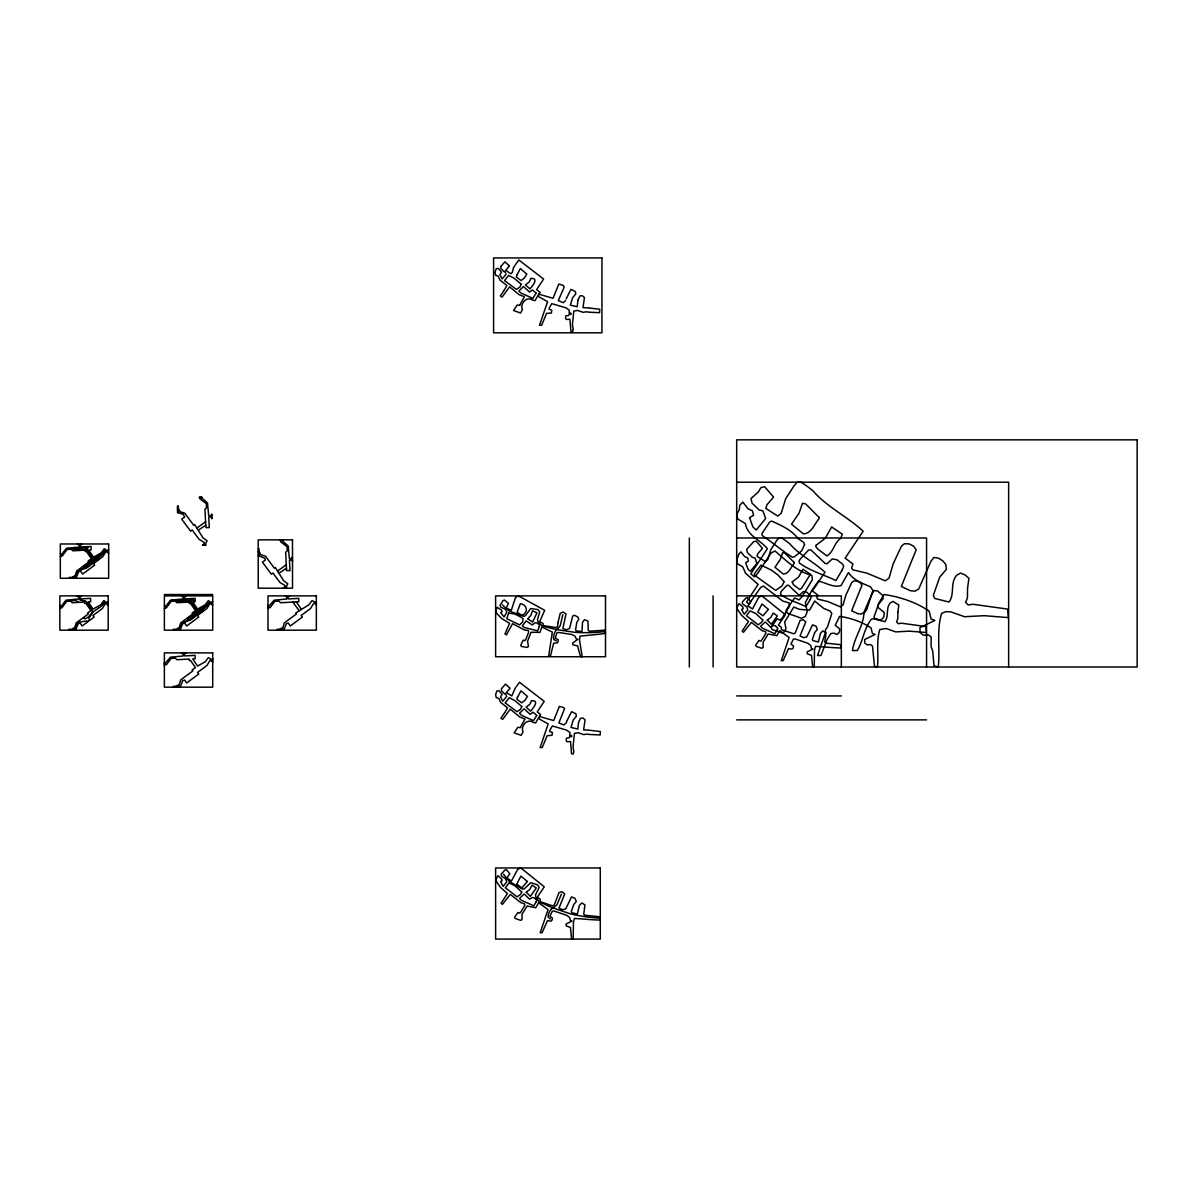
<?xml version="1.0" encoding="UTF-8"?>
<svg xmlns="http://www.w3.org/2000/svg" width="1197" height="1197" viewBox="0 0 1197 1197"><rect width="100%" height="100%" fill="white"/><g stroke="black" fill="none" stroke-linecap="round" stroke-linejoin="round"><path stroke-width="1.5" d="M563.188 285.35L558.804 284.063L553.044 298.292L538.74 294.148M563.802 707.636L559.418 706.35L553.657 720.579L539.353 716.434M79.226 596.42L79.69 599.652A1.855 1.855 0 0 0 80.229 600.176L85.092 600.849A2.529 2.529 0 0 1 85.84 601.223L87.561 603.363A32.11 32.11 0 0 0 88.309 604.47L90.583 607.552A25.601 25.601 0 0 1 91.286 608.555L92.349 611.083A2.753 2.753 0 0 1 92.304 611.832L90.269 615.034M553.493 636.849L553.777 639.527L556.381 640.934M201.171 497.458L207.515 502.994L208.652 515.548L211.794 515.548M281.894 540.46L288.223 545.997L289.36 558.55L292.502 558.55M562.814 614.615L560.301 625.507A9.202 9.202 0 0 1 559.373 626.974L555.932 630.55A8.005 8.005 0 0 0 555.288 631.447A15.352 15.352 0 0 0 553.568 636.849M513.498 267.754L512.361 272.153L511.149 273.664L510.102 273.335L505.777 270.253L509.383 265.988M204.911 545.189L207.081 540.805L202.951 537.797L194.662 524.57L193.705 525.259L184.772 513.184L180.193 511.732L178.368 508.53L178.368 505.897L177.5 505.897L177.5 512.57L183.246 514.276L184.652 517.089L181.69 519.154L190.637 531.199L192.193 530.002L199.166 539.398L204.373 542.585L203.655 545.189M285.619 588.191L287.804 583.807L283.674 580.799L275.385 567.573L274.412 568.261L265.48 556.186L260.901 554.735L259.091 551.533L259.091 548.899L258.223 548.899M200.153 497.458L199.899 498.82L206.348 503.683L206.483 507.977L204.941 509.279L205.884 527.608L209.28 527.608L208.742 517.104L211.794 517.044L211.794 518.63L211.794 513.962L211.121 515.548M280.876 540.46L280.607 541.822L287.071 546.685L287.19 550.979L285.664 552.281L286.592 570.61L290.003 570.61L289.45 560.106L292.502 560.046L292.502 561.632M99.411 558.445L98.184 559.493M566.645 721.522L566.39 722.315M566.121 723.003L563.877 724.978L558.894 722.898L564.61 708.4M565.508 300.716L563.263 302.691L558.281 300.612L564.191 287.13L563.218 285.649M561.393 894.219L557.039 904.513A9.202 9.202 0 0 1 555.857 905.785L551.847 908.703A8.005 8.005 0 0 0 551.054 909.481M178.757 628.964C176.154 630.61 181.779 626.869 180.956 624.625M180.089 687.168L182.692 680.674L184.607 680.016L186.672 682.978L198.717 674.031L197.52 672.475L206.916 665.502L210.103 660.295L212.707 661.013M283.734 630.176L286.322 623.682L288.238 623.024L290.302 625.986L302.347 617.039L301.165 615.482L310.562 608.51L313.749 603.303L316.352 604.021M566.091 299.026L570.954 289.39L575.368 291.529L575.802 293.864L572.57 297.769L570.385 305.145L577.238 306.746L577.852 300.462M566.794 721.073L571.567 711.676L575.981 713.816L576.415 716.15L573.183 720.055L570.999 727.447L577.852 729.033L578.465 722.749M578.435 298.936L577.986 300.133M180.897 624.789L181.301 623.832A1.9 1.9 0 0 1 181.869 623.233L182.124 623.083A9.89 9.89 0 0 1 182.902 622.724L185.67 621.587A15.86 15.86 0 0 0 187.45 620.674L187.944 620.36A18.509 18.509 0 0 0 188.887 619.732L189.695 619.118A15.591 15.591 0 0 0 190.458 618.49L190.787 618.206A13.975 13.975 0 0 1 191.55 617.562L192.343 616.949A10.324 10.324 0 0 1 193.166 616.38L193.63 614.944M284.362 588.191L285.081 585.587L279.874 582.4L272.916 573.004L271.345 574.186L262.412 562.156L265.375 560.091L264.702 558.161L258.223 555.573M578.6 722.419L580.336 718.409L582.969 718.005L585.094 719.876L583.597 729.886L589.792 730.23M75.86 575.682L75.995 575.338A9.965 9.965 0 0 0 76.159 574.859L76.578 573.632A19.661 19.661 0 0 1 76.847 572.899A4.893 4.893 0 0 1 77.431 571.702M536.451 715.896L533.488 720.669L521.727 715.402L519.468 713.277L524.121 708.833L530.136 714.34L533.054 712.23L536.899 715.462M513.498 267.739L514.8 265.525M535.942 293.34L532.874 298.382L521.099 293.115L518.855 290.991L523.508 286.547L529.523 292.053L532.426 289.943L536.286 293.175M521.293 302.257L524.406 296.796L519.124 294.686L509.593 286.876L502.052 297.125L500.346 295.958L503.922 290.542M521.907 724.544L525.034 719.083L519.737 716.973L510.206 709.163L502.665 719.412L500.959 718.245L504.536 712.828M520.89 303.065L519.827 305.16M521.518 725.352L520.53 727.342M75.112 547.523L74.977 547.747A2.035 2.035 0 0 0 74.603 548.376L75.456 548.765A10.758 10.758 0 0 1 77.775 548.6L79.137 548.54M515.488 264.627L518.855 259.973L543.618 279.081L536.6 289.614L540.027 292.412M516.131 686.898L519.468 682.26L544.231 701.367L537.214 711.901L540.685 714.639M164.827 606.879L167.026 605.877A10.564 10.564 0 0 1 167.49 605.143L168.283 603.991A18.554 18.554 0 0 1 168.807 603.288L169.016 603.004A17.671 17.671 0 0 0 169.525 602.315L169.63 602.166A16.07 16.07 0 0 1 169.929 601.732L170.258 601.328A2.469 2.469 0 0 1 171.784 600.55L173.879 600.685M520.321 727.656L517.777 727.342L514.156 732.803L521.174 735.332L523.029 731.876C520.306 725.995 527.443 717.871 533.398 722.494L535.643 722.928L538.83 717.287L539.563 719.173L548.181 723.931L540.116 747.601L542.241 747.541L547.179 735.661L552.012 735.332L552.401 732.534L549.752 731.457L549.737 730.424L552.401 725.951L566.705 730.14L569.981 732.579L569.787 735.407C572.106 734.315 572.854 737.846 569.937 736.424L568.964 737.861L566.465 738.115L566.166 740.554L566.959 741.721L570.52 741.527L571.553 753.736L573.168 753.96L573.662 752.285M519.707 305.355L517.164 305.055L513.543 310.517L520.56 313.03L522.416 309.589C519.693 303.709 526.83 295.584 532.785 300.208L535.014 300.642L538.201 295.001L538.949 296.886L547.568 301.644L539.503 325.315L541.628 325.255L546.565 313.375L551.398 313.045L551.787 310.247L549.139 309.17L549.124 308.138L551.787 303.664L566.091 307.853L569.368 310.292L569.173 313.12C571.493 312.028 572.241 315.559 569.323 314.138L568.351 315.574L565.852 315.828L565.538 318.267L566.331 319.434L569.907 319.24L570.939 331.449L572.555 331.674L573.049 329.998M102.942 604.246L103.062 604.066A5.686 5.686 0 0 1 104.169 602.719M509.997 688.275L506.391 692.539L511.762 695.951L515.413 687.811M62.962 554.031L66.074 549.752A3.052 3.052 0 0 1 68.558 548.66L70.847 549.004A36.359 36.359 0 0 0 73.137 549.124L76.773 548.944A13.736 13.736 0 0 1 77.446 548.899L78.254 548.989M167.011 605.936L170.139 601.657M500.72 266.527L500.959 268.652L504.087 271.704L504.79 271.18L505.658 273.066M501.348 688.829L501.573 690.938L504.715 693.991L505.403 693.467L506.271 695.352M187.69 599.009L186.223 599.188M539.787 292.756L538.755 294.118M540.401 715.043L539.473 716.27M506.122 274.293L502.112 278.946L499.957 274.607L501.453 272.153L498.296 268.352L496.231 268.712L495.004 272.332L495.663 275.295L498.236 276.103L500.002 280.128L506.93 285.544L504.206 290.228M504.82 712.529L507.543 707.831L500.615 702.415L498.865 698.39L496.276 697.582L495.618 694.619L496.86 690.998L498.91 690.639L502.082 694.44L500.57 696.893L502.725 701.233L506.72 696.415M208.443 603.453L206.842 605.263M77.521 571.149L75.591 575.413A11.147 11.147 0 0 1 75.426 575.877L75.366 575.996A1.751 1.751 0 0 1 74.992 576.565A3.352 3.352 0 0 1 72.882 577.343A4.489 4.489 0 0 0 74.513 577.163L74.842 576.984A2.17 2.17 0 0 0 75.441 576.505A4.653 4.653 0 0 0 75.83 575.682M202.936 609.303L204.777 607.881A10.788 10.788 0 0 0 206.153 606.49L207.919 604.32A7.99 7.99 0 0 0 208.443 603.647M206.782 605.338L205.824 606.385A11.94 11.94 0 0 1 205.166 607.014L204.478 607.597A9.546 9.546 0 0 1 203.834 608.076L203.505 608.3M501.049 266.153L504.925 261.859L508.979 265.51M501.663 688.44L505.538 684.145L509.593 687.796M101.251 554.974L101.64 554.63A13.317 13.317 0 0 0 103.421 552.685L103.541 552.475A6.299 6.299 0 0 1 104.558 551.308L104.633 551.263M196.966 613.552L196.787 614.48M88.024 565.298L87.77 565.523A20.843 20.843 0 0 1 87.306 565.897L87.112 566.061M100.922 555.273L100.264 555.812A8.918 8.918 0 0 1 99.725 556.216L99.546 556.336A9.636 9.636 0 0 0 99.052 556.695L97.615 557.742M197.071 613.477L200.752 610.859M203.191 608.54L201.56 609.722M89.326 566.001L87.007 567.677A4.893 4.893 0 0 1 85.137 568.59M86.887 566.241L84.613 567.977A8.633 8.633 0 0 1 81.591 569.099L81.411 569.129A4.219 4.219 0 0 0 79.855 569.727L79.496 569.996A9.187 9.187 0 0 1 78.284 570.715L78.194 570.745A3.037 3.037 0 0 0 77.521 571.134M96.418 560.795L98.124 559.538M89.775 565.657L96.359 560.839M95.102 560.196L99.321 557.114A17.656 17.656 0 0 0 101.925 554.884A29.865 29.865 0 0 1 104.468 552.086L104.767 551.847A4.698 4.698 0 0 1 105.785 551.069M96.014 559.238L92.244 560.869M95.042 560.226L94.997 560.271A4.653 4.653 0 0 0 92.812 562.59M96.089 559.194L97.63 558.086A3.097 3.097 0 0 1 98.767 557.458M200.857 610.784L202.742 609.438L202.936 610.709A3.082 3.082 0 0 1 202.233 611.517L200.976 612.31A8.035 8.035 0 0 0 200.348 612.729L199.54 613.373A18.823 18.823 0 0 1 198.493 614.151L197.655 614.719A31.302 31.302 0 0 0 196.622 615.467L192.313 618.699A11.895 11.895 0 0 1 189.246 620.54M201.47 609.782L200.722 610.29A8.469 8.469 0 0 0 200.064 610.754L198.882 610.889M97.496 557.817L96.089 558.775M198.582 530.032L205.779 525.169M279.29 573.034L286.502 568.171M197.071 527.922L205.645 521.668M277.779 570.924L286.352 564.67M98.363 608.33L96.673 609.378A38.723 38.723 0 0 0 95.61 610.066L93.65 611.592A9.292 9.292 0 0 0 92.857 612.43L88.907 618.221L89.311 620.315M95.685 559.029L94.533 558.924M173.415 687.168L173.415 686.3L176.049 686.3L179.266 684.475L180.702 679.896L192.792 670.963L192.089 670.006L195.455 667.597L190.473 660.415L189.201 660.43L189.201 659.023L176.812 659.727L175.495 658.185L171.216 658.32L166.338 664.769L164.977 664.515M277.061 630.176L277.061 629.308L279.694 629.308L282.896 627.482L284.347 622.904L296.422 613.971L295.734 613.014L308.961 604.724L311.968 600.595L316.352 602.764M72.882 629.652L74.528 628.59A4.264 4.264 0 0 0 75.261 627.677L78.478 622.29L86.618 620.899A2.259 2.259 0 0 1 87.516 621.632M79.361 570.7L79.256 570.73A6.808 6.808 0 0 0 77.416 571.582M79.601 570.61L80.244 570.385A18.045 18.045 0 0 0 81.516 569.862L83.745 568.77A3.277 3.277 0 0 1 84.942 568.485M189.186 620.405L187.705 620.749A7.795 7.795 0 0 0 186.253 621.273L184.892 621.976A9.546 9.546 0 0 1 183.725 622.5L181.48 623.652L180.388 626.27A19.825 19.825 0 0 0 180.253 626.659L180.119 627.063A3.92 3.92 0 0 1 178.922 629.143M202.727 609.587L201.276 610.275A20.738 20.738 0 0 0 200.408 610.889L200.034 611.173A27.86 27.86 0 0 1 199.016 611.876L196.218 612.804M210.852 603.153A3.591 3.591 0 0 0 211.345 603.243L212.273 603.393L211.151 603.228A3.905 3.905 0 0 1 210.507 603.093L208.697 602.914L206.737 605.113A2.514 2.514 0 0 1 206.064 605.502L205.181 605.757A4.219 4.219 0 0 0 204.283 606.131L203.939 606.355A16.578 16.578 0 0 0 203.056 606.999L200.976 608.585A26.139 26.139 0 0 1 200.453 608.959L198.074 609.916A2.244 2.244 0 0 1 196.862 609.557L194.498 606.595A17.177 17.177 0 0 1 193.705 605.458L193.585 605.263A16.474 16.474 0 0 1 192.852 604.126L191.789 602.555A3.127 3.127 0 0 0 190.951 601.956L190.443 601.747A4.728 4.728 0 0 0 188.797 601.552L183.41 601.118A2.723 2.723 0 0 0 182.049 601.522L180.523 602.271A3.516 3.516 0 0 1 179.61 602.3L176.677 600.909A23.072 23.072 0 0 0 176.004 600.864L172.682 600.699M105.83 551.144L106.578 551.248A2.574 2.574 0 0 0 108.358 551.129A2.813 2.813 0 0 1 107.191 551.039A2.229 2.229 0 0 1 106.742 550.844L103.78 551.578A9.007 9.007 0 0 1 103.391 552.116L102.209 553.388A2.514 2.514 0 0 1 101.73 553.642L97.541 556.096A6.509 6.509 0 0 0 96.553 556.59L93.231 557.847L89.236 552.296A2.499 2.499 0 0 0 88.458 551.667L86.797 549.917A6.194 6.194 0 0 0 85.286 549.647A6.464 6.464 0 0 0 83.655 549.797A8.199 8.199 0 0 1 81.486 550.022M289.794 595.882L288.193 595.882L288.268 598.934L298.771 598.395L298.756 601.792L280.442 602.734L279.125 601.193L274.846 601.328L269.983 607.777L268.622 607.522M187.121 599.637C177.934 602.45 194.916 601.522 184.787 599.383C185.4 600.161 188.887 600.58 186.882 601.882A7.586 7.586 0 0 1 185.849 601.926L184.323 601.298L183.979 598.276A1.87 1.87 0 0 1 183.814 597.378L183.964 596.36L183.485 599.353A3.067 3.067 0 0 1 183.216 599.996A10.115 10.115 0 0 1 182.378 601.268L181.794 601.852A1.885 1.885 0 0 1 181.196 602.151A2.559 2.559 0 0 1 180.732 602.211A9.636 9.636 0 0 1 179.759 602.3L178.533 601.268L180.822 600.849A13.736 13.736 0 0 1 181.495 600.804L182.303 600.894M736.679 482.211L1008.637 482.211L1008.637 666.998M177.5 508.53L178.368 508.53M177.5 509.937L178.368 509.937L178.368 512.57M736.679 537.977L926.568 537.977L926.568 666.998M203.655 544.455L202.413 545.189L206.153 545.189L204.911 544.455M108.658 549.618L107.341 550.755L104.289 548.675L101.266 552.805L93.501 557.189L88.638 549.977L91.077 549.887L91.077 546.49L80.573 547.029L80.528 544.65L82.099 543.977M258.223 551.533L259.091 551.533M258.223 552.939L259.091 552.939L259.091 555.573M108.658 553.358L106.054 551.398L102.867 556.605L93.471 563.578L94.668 565.134L82.623 574.066L80.558 571.119L78.643 571.777L76.039 578.271M60.329 553.523L61.631 554.69L66.463 548.256L79.017 547.119L79.017 544.65L77.431 543.977M60.329 556.65L62.289 555.872L67.152 549.423L71.446 549.288L72.748 550.815L85.137 550.126L85.137 551.533L86.408 551.518L91.391 558.7L88.039 561.109L88.728 562.066L76.653 570.999L75.202 575.577L72 577.388L69.366 577.388L69.366 578.271M292.502 556.964L291.829 558.55M284.362 587.458L283.12 588.191M285.619 587.458L286.861 588.191M164.378 594.535L212.707 594.535M736.679 595.882L841.341 595.882L841.341 666.998M286.711 596.555L285.125 595.882M108.179 601.522L106.862 602.66L103.81 600.595L100.787 604.724L93.037 609.093L88.159 601.896L90.598 601.792L90.598 598.395L80.094 598.934L80.049 596.555L81.635 595.882M212.707 601.522L211.39 602.66L208.338 600.595L205.315 604.724L197.55 609.093L192.687 601.896L195.126 601.792L195.126 598.395L184.622 598.934L184.577 596.555L186.163 595.882M316.352 601.522L315.619 602.764M108.179 605.263L105.575 603.303L102.388 608.51L93.007 615.482L94.189 617.039L82.144 625.986L80.079 623.024L78.164 623.682L75.561 630.176M212.707 605.263L210.103 603.303L206.916 608.51L197.52 615.482L198.717 617.039L186.672 625.986L184.607 623.024L182.692 623.682L180.089 630.176M316.352 605.263L315.619 604.021M59.85 605.443L61.152 606.595L66 600.161L78.553 599.024L78.553 596.555L76.952 595.882M164.378 605.443L165.68 606.595L170.513 600.161L183.081 599.024L183.081 596.555L181.48 595.882M268.008 605.443L268.008 606.67M268.008 607.328L268.008 608.555M59.85 608.555L61.825 607.777L66.688 601.328L70.967 601.193L72.284 602.734L84.673 602.031L84.673 603.438L85.945 603.423L90.927 610.605L87.561 613.014L88.264 613.971L76.174 622.904L74.738 627.482L71.521 629.308L68.902 629.308L68.902 630.176M164.378 608.555L166.338 607.777L171.216 601.328L175.495 601.193L176.812 602.734L189.201 602.031L189.201 603.438L190.473 603.423L195.455 610.605L192.089 613.014L192.792 613.971L180.702 622.904L179.266 627.482L176.049 629.308L173.415 629.308L173.415 630.176M283.734 629.308L281.1 629.308L281.1 630.176M183.081 653.547L181.48 652.874M212.707 658.515L212.707 659.756M164.378 662.435L164.378 663.662M212.707 662.255L211.974 661.013M164.378 664.32L164.378 665.547M180.089 686.3L177.47 686.3L177.47 687.168M736.679 695.936L841.341 695.936M736.679 719.876L926.568 719.876M589.971 308.108L599.727 309.245L599.562 312.671L588.879 312.193A9.531 9.531 0 0 0 583.298 312.387L577.538 310.442L573.797 311.085L572.42 324.791L573.198 329.31M590.585 730.394L600.355 731.532L600.176 734.958L589.493 734.479A9.531 9.531 0 0 0 583.912 734.674L578.151 732.729L574.41 733.372L573.034 747.093L573.812 751.596M173.834 600.819L174.897 600.909A36.344 36.344 0 0 0 177.201 601.029L181.914 600.266L178.847 599.517M60.194 607.029L62.199 606.266A22.309 22.309 0 0 0 62.857 605.428L65.132 602.226A12.165 12.165 0 0 1 65.985 601.133L75.74 600.46L78.314 602.046M589.178 307.943L582.984 307.599L584.465 297.589L582.341 295.719L580.096 295.794L578.495 298.771M268.622 606.505L274.158 600.161L286.711 599.024L286.711 595.882M164.977 663.497L170.513 657.153L183.081 656.016L183.081 652.874M107.655 603.468L107.446 603.423A9.052 9.052 0 0 1 106.503 603.093L106.024 602.884M211.974 659.756L208.338 657.587L205.315 661.717L197.55 666.086L192.687 658.889L195.126 658.784L195.126 655.387L184.622 655.926L184.562 652.874L186.163 652.874M84.074 546.864L86.304 547.164A5.162 5.162 0 0 0 86.992 547.089C91.211 547.942 82.009 547.433 85.526 550.111A5.985 5.985 0 0 0 86.603 550.949L87.77 551.398A2.813 2.813 0 0 1 88.458 551.667L89.88 553.867A24.135 24.135 0 0 1 90.553 554.959L91.196 556.066A20.05 20.05 0 0 0 92.019 557.368L92.289 559.553L87.815 563.413A28.444 28.444 0 0 0 86.379 564.445L84.957 565.523A29.327 29.327 0 0 1 84.014 566.211L83.491 567.872L85.122 567.318A26.858 26.858 0 0 0 87.097 565.687L87.201 565.582A6.09 6.09 0 0 1 87.815 565.074A7.96 7.96 0 0 1 88.892 564.445L90.164 563.802A1.556 1.556 0 0 0 90.493 563.473L90.583 563.323A2.484 2.484 0 0 0 90.897 562.156M210.433 603.019L208.742 603.108L209.939 602.899A5.012 5.012 0 0 0 211.405 603.213L212.183 603.408M105.949 550.829L106.264 550.949A3.247 3.247 0 0 0 108.358 551.144M550.485 919.027L548.166 917.186L548.361 914.493A15.352 15.352 0 0 1 550.979 909.421M198.507 613.163L195.081 614.824A9.875 9.875 0 0 1 194.034 615.557L193.525 615.857A11.79 11.79 0 0 0 192.867 616.29A27.591 27.591 0 0 0 192.238 616.754L191.625 617.233A28.743 28.743 0 0 0 190.847 617.847L189.934 618.595A5.716 5.716 0 0 1 189.036 619.118L187.6 618.52L189.56 617.053A6.464 6.464 0 0 0 190.248 616.575L191.206 615.752A24.838 24.838 0 0 1 192.268 614.959L192.672 614.66A19.765 19.765 0 0 0 193.675 613.911M80.423 549.498L80.199 548.81A7.751 7.751 0 0 1 80.214 548.211L80.214 547.942A9.157 9.157 0 0 0 79.75 544.785L79.735 546.849A3.337 3.337 0 0 1 79.645 547.553A2.798 2.798 0 0 1 79.271 548.615M502.366 604.949L509.129 610.979L523.583 616.395L525.423 615.692L530.63 608.555L537.902 609.572L539.757 611.862L537.438 619.582L538.111 621.767L542.151 625.911L552.909 628.724A312.297 312.297 0 0 0 560.106 630.131L574.156 632.225A107.296 107.296 0 0 0 580.934 632.674L590.839 632.644A176.318 176.318 0 0 0 603.916 631.657M195.59 615.318L194.408 615.408A24.389 24.389 0 0 0 193.076 616.305L192.627 616.62A17.222 17.222 0 0 1 191.729 617.218L191.056 617.637A6 6 0 0 0 190.413 618.131L188.243 619.597L188.273 618.026A5.252 5.252 0 0 1 189.051 617.323L189.814 616.799A15.157 15.157 0 0 0 190.802 616.066L191.011 615.916A21.501 21.501 0 0 1 192.089 615.078L192.313 614.899A26.618 26.618 0 0 0 193.166 614.241L194.064 613.582A22.249 22.249 0 0 1 195.111 612.804L196.398 611.577A2.005 2.005 0 0 0 196.637 610.874L195.545 608.121A20.918 20.918 0 0 1 194.827 607.044L194.557 606.61A20.05 20.05 0 0 0 193.989 605.787L193.854 605.592M83.491 617.861L84.778 618.819L86.708 618.086A23.222 23.222 0 0 0 90.239 615.004M193.884 605.727L193.57 605.278A21.651 21.651 0 0 0 193.121 604.56L192.897 604.231A10.908 10.908 0 0 1 192.433 603.483C191.445 602.091 186.717 600.355 191.101 600.071A3.501 3.501 0 0 0 191.759 600.041L193.749 598.724M296.332 601.896L301.195 609.093M299.085 610.605L292.831 602.031M503.548 874.214L509.159 881.306L522.446 889.147L524.376 888.787L530.75 882.668L537.737 884.927L539.174 887.501L535.538 894.713L535.822 896.972L539.084 901.76L549.199 906.383A312.297 312.297 0 0 0 556.036 909.032L569.503 913.52A107.296 107.296 0 0 0 576.101 915.151L585.857 916.827A176.318 176.318 0 0 0 598.919 918.129M194.138 601.567C193.256 598.291 185.789 601.238 191.655 602.57A1.796 1.796 0 0 1 192.163 602.959L193.136 604.5A11.835 11.835 0 0 0 193.555 605.173L194.707 606.894A16.444 16.444 0 0 1 195.455 607.926L196.517 610.081A2.349 2.349 0 0 1 196.203 611.592L194.647 613.059A21.516 21.516 0 0 0 193.794 613.717M713.098 595.882L713.098 666.998M689.337 537.977L689.337 666.998M282.956 539.847L281.729 539.847M281.071 539.847L279.829 539.847M279.694 629.308L279.694 630.176M201.006 496.86L202.233 497.458L199.121 497.458L200.348 496.86M176.049 686.3L176.049 687.168M166.967 606.266A2.005 2.005 0 0 1 164.662 607.208M169.989 601.522A3.052 3.052 0 0 1 172.607 600.58M182.333 600.819A1.676 1.676 0 0 1 183.201 602.196M81.486 549.947A1.661 1.661 0 0 1 80.513 549.632M104.663 551.278A2.199 2.199 0 0 1 105.92 550.605M87.994 565.253A4.399 4.399 0 0 1 89.895 564.595M62.917 554.361A2.005 2.005 0 0 1 60.613 555.303M78.329 548.869A1.796 1.796 0 0 1 79.137 550.455M104.184 602.48A3.142 3.142 0 0 1 105.994 602.944M102.987 604.44A14.828 14.828 0 0 1 98.304 608.211M519.543 605.757L517.074 612.415L522.206 615.303C528.371 612.355 527.578 605.098 520.411 603.587L519.543 605.757M584.465 908.688L583.732 914.224L584.705 915.196L599.892 916.782L600.176 920.074C591.423 919.894 582.655 918.892 574.5 918.428L573.423 922.109L573.198 939.076L571.553 938.628L570.46 927.51L566.196 925.835L566.151 923.949L571.882 921.136L570.43 920.598L569.682 917.56L566.78 915.346L554.136 911.037L552.341 911.186L549.932 916.094L552.43 918.129L552.206 919.909L550.919 921.181L547.463 920.673L542.091 932.717L540.176 932.762L548.046 909.615L538.62 902.718L535.777 907.76L527.069 906.054L522.042 914.284L522.042 919.595L520.56 920.328L515.084 918.383L514.635 917.171L517.927 912.488L519.633 913.251L520.755 912.054L524.75 905.471L524.525 903.81L520.919 902.673L510.341 894.428L502.396 904.378L501.064 903.226L507.438 893.546L500.496 887.396L495.618 880.274L497.967 875.62L501.648 878.942L502.127 880.693L500.57 881.591L503.144 886.349L506.765 881.905L505.703 878.972L501.528 876.009L501.124 874.259L504.954 870.024L506.391 869.695L509.817 873.69L506.81 878.029L511.448 881.007L517.613 869.471L520.351 867.96A36.553 36.553 0 0 1 524.959 871.266L544.276 886.812L537.348 897.196L540.371 899.441L540.266 901.67L552.819 905.92L554.256 904.827L559.029 892.558L561.992 891.705L564.685 893.979L558.984 908.074L562.425 909.72L565.672 909.047L571.508 896.897L574.979 898.259L576.281 901.536L573.767 904.438L571.298 911.516L571.807 912.683L577.328 914.074L579.408 905.396L581.802 902.942L584.989 904.947L584.465 908.688M825.526 636.624L824.793 642.146L825.78 643.118L840.952 644.719L841.237 647.996C832.484 647.816 823.731 646.814 815.561 646.35L814.499 650.031L814.259 666.998L812.628 666.564L811.521 655.432L807.272 653.757L807.212 651.871L812.943 649.073L811.491 648.535L810.743 645.482L807.84 643.268L795.197 638.959L793.402 639.108L790.993 644.016L793.506 646.051L793.282 647.831L791.98 649.103L788.524 648.594L783.152 660.639L781.252 660.684L789.107 637.537L779.696 630.639L776.838 635.682L768.145 633.976L763.117 642.22L763.117 647.517L761.621 648.25L756.16 646.305L755.696 645.093L758.988 640.41L760.693 641.173L761.831 639.976L765.811 633.393L765.601 631.732L761.995 630.61L751.402 622.35L743.457 632.3L742.14 631.148L748.499 621.482L741.556 615.318L736.679 608.211L739.028 603.557L742.724 606.879L743.187 608.615L741.631 609.512L744.205 614.285L747.841 609.827L746.778 606.894L742.589 603.931L742.2 602.181L746.015 597.946L747.452 597.617L750.878 601.612L747.871 605.951L752.524 608.929L758.674 597.393L761.427 595.882A36.553 36.553 0 0 1 766.02 599.188L785.352 614.749L778.409 625.118L781.446 627.363L781.342 629.592L793.88 633.841L795.332 632.764L800.09 620.48L803.067 619.627L805.761 621.901L800.045 635.996L803.501 637.642L806.748 636.969L812.568 624.819L816.055 626.196L817.342 629.457L814.843 632.36L812.374 639.437L812.883 640.604L818.404 641.996L820.469 633.333L822.878 630.864L826.05 632.869L825.526 636.624M897.885 611.876L897.795 618.684L896.538 621.916L898.334 623.682L901.745 623.218L925.865 626.57L926.388 632.525L909.511 631.163L895.745 631.896L886.259 628.53L879.795 629.532C876.054 641.562 878.807 654.639 877.431 666.998L874.468 666.205L872.478 646.021L870.593 644.599L867.077 644.809L864.743 642.984L864.638 639.557L875.052 634.47L872.404 633.482L871.057 627.961C861.99 621.782 850.349 617.876 839.591 616.395L835.222 625.298L839.77 628.994L839.366 632.24L837.017 634.545L833.845 633.138L830.733 633.602L827.172 639.333L820.992 655.462L817.536 655.552L825.391 632.719L825.526 629.667L827.516 626.869L831.81 613.552L830.09 611.024L823.745 608.435L814.723 601.044L809.546 610.186L799.641 609.363L793.761 607.088L784.634 622.036L785.95 628.395L784.634 631.642L781.94 632.974L772.005 629.457L771.182 627.258L777.167 618.759L780.249 620.136L782.299 617.966L789.541 606.041L789.137 603.019L782.599 600.969L763.402 585.991L760.664 587.458L748.978 604.036L746.569 601.956L758.12 584.405L745.536 573.243L742.768 566.839L737.442 563.697L736.679 560.331L738.878 554.046L740.943 551.892L744.729 556.635L747.631 557.907L748.484 561.079L745.656 562.71L748.005 569.159L750.339 571.343L756.908 563.278L754.993 557.937L752.449 557.413L747.392 552.58L746.689 549.408L753.616 541.717L756.22 541.134L762.429 548.376L757.851 553.657L756.983 556.246L765.407 561.632L767.816 559.538L770.898 549.528L776.584 540.7L778.843 538.037L781.566 537.977A66.329 66.329 0 0 1 789.915 543.977C799.895 555.468 813.975 561.962 824.972 572.196L812.404 591.004L817.895 595.089L816.893 597.857L817.701 599.128L827.666 601.478L840.459 606.849L843.077 604.874L845.92 595.029L851.74 582.61L853.835 580.919L857.112 581.054L860.149 582.61L862.005 585.183L851.651 610.754L857.905 613.732L861.182 614.046L863.8 612.52L872.269 593.293L874.379 590.48L877.745 591.064L882.743 595.508L883.027 598.904L878.478 604.171L874.005 616.994L874.932 619.118L884.942 621.647C889.132 616.186 885.466 608.3 890.329 602.884L893.052 601.433L898.827 605.069L897.885 611.876M967.55 588.056L967.415 597.797L965.635 602.435L968.193 604.949L973.101 604.29L1007.635 609.093L1008.383 617.622L984.218 615.677L964.498 616.724L950.927 611.906L945.884 611.637L941.665 613.343C936.293 630.565 940.244 649.313 938.268 666.998L934.019 665.861L932.702 650.899L931.086 646.619L931.176 636.939L928.468 634.934L923.441 635.203L920.089 632.6L919.954 627.707L934.857 620.405L931.071 619.014L929.141 611.083C916.154 602.256 899.471 596.645 884.059 594.52L878.822 603.064L877.82 607.283L884.329 612.565L883.745 617.218L880.379 620.51L875.845 618.505L871.386 619.163C864.099 628.245 863.157 640.425 857.426 650.48L852.473 650.614C854.179 637.702 863.142 626.57 863.92 613.537L866.778 609.527L872.927 590.45L870.473 586.829C862.573 583.388 853.222 580.066 848.449 572.54L841.027 585.617C832.843 587.847 825.87 582.58 818.419 581.203L812.479 589.328L805.357 602.6L807.242 611.712L805.357 616.365L801.496 618.28L787.282 613.223L786.085 610.081L794.658 597.916L799.072 599.892L802.005 596.779L812.389 579.692L811.82 575.368C797.202 571.702 786.13 560.48 774.938 550.979L771.018 553.074L757.357 573.857L754.305 576.819L750.848 573.842L767.382 548.705C760.499 539.997 747.377 536.002 745.402 523.553L737.771 519.049L736.679 514.231L739.148 510.176L739.821 505.239L742.783 502.127L748.215 508.934L752.359 510.76L753.571 515.294L749.546 517.628L752.883 526.875L756.235 530.017L765.661 518.451L762.893 510.805L759.272 510.042L752.03 503.129L750.998 498.58L758.419 491.877L760.933 487.568L764.659 486.73L773.561 497.099L767.008 504.67L765.766 508.381L777.826 516.102L781.267 513.094L785.681 498.745L793.835 486.117L797.067 482.301L800.958 482.211A94.997 94.997 0 0 1 812.913 490.8C827.217 507.259 847.371 516.565 863.142 531.214L845.127 558.161L852.982 564.011L851.561 567.962L852.713 569.802L866.987 573.154L885.316 580.844L889.057 578.031L893.142 563.937L901.461 546.146L904.468 543.707L909.166 543.902L913.52 546.131L916.169 549.827L901.326 586.455L910.304 590.72L914.987 591.153L918.742 588.969L930.862 561.453L933.884 557.413L938.717 558.251L942.922 560.959L945.869 564.61L946.273 569.473L939.765 577.014L933.346 595.388L934.677 598.425L949.026 602.031C955.026 594.221 949.775 582.924 956.747 575.173L960.652 573.094L965.141 574.979L968.927 578.316L967.55 588.056M184.398 599.877L185.415 600.505L184.458 599.847M75.336 548.435C75.86 552.894 79.556 546.206 75.351 548.361M80.678 548.121C81.605 553.044 86.034 545.174 80.678 548.121M85.541 547.807C85.87 552.326 90.059 545.503 85.541 547.717M179.4 600.355C179.804 604.859 183.739 598.021 179.4 600.31M189.59 599.712C190.084 604.216 193.899 597.408 189.605 599.637M558.011 622.56L557.637 626.315L556.396 627.632L543.303 625.612L543.019 623.413L539.652 621.722L544.68 610.305L522.939 598.335A36.553 36.553 0 0 0 517.837 595.882L515.398 597.842L511.328 610.275L506.256 608.151L508.456 603.363L504.386 600.026L503.024 600.595L500.002 605.428L500.69 607.088L505.329 609.258L506.885 611.981L504.087 616.994L500.72 612.744L502.097 611.592L501.334 609.946L497.129 607.328L495.618 612.31L501.663 618.475L509.563 623.338L504.969 633.961L506.481 634.859L512.57 623.682L524.421 629.981L528.176 630.46L528.685 632.061L525.887 639.228L524.989 640.604L523.179 640.156L520.755 645.333L521.413 646.455L527.129 647.412L528.476 646.44L527.548 641.218L531.064 632.24L539.937 632.405L541.867 626.944L552.341 632.091L548.615 656.255L550.485 655.881L553.687 643.088L557.174 642.998L558.236 641.517L558.146 639.722L555.318 638.151L556.844 632.899L558.58 632.435L571.792 634.485L575.024 636.161L576.296 639.033L577.822 639.318L572.66 643.073L573.034 644.914L577.523 645.826L580.53 656.599L582.221 656.734L579.513 639.991L579.917 636.176C588.041 635.218 596.839 634.679 605.502 633.348L604.635 630.161L589.418 631.223L588.281 630.445L587.907 621.078L584.435 619.657L582.49 622.5L581.966 631.403L576.281 630.984L575.577 629.936L576.774 622.53L578.735 619.238L578.256 617.428L575.129 615.497L573.243 615.497L572.361 617.233L569.607 628.47L566.525 629.697L562.844 628.679L566.016 613.807L562.964 612.041L560.196 613.403L558.011 622.56M527.817 618.729L532.605 622.096L536.989 612.819L532.456 610.784L530.825 615.467L527.817 618.729M521.727 892.019L520.65 894.339L517.089 896.837L505.329 887.785L509.039 882.907L514.68 885.645L521.727 892.019M762.803 619.941L761.726 622.26L758.15 624.774L746.404 615.707L750.1 610.829L755.756 613.567L762.803 619.941M784.065 581.637L782.105 585.842L775.626 590.375L754.529 575.263L754.305 573.947L761.038 565.089L771.272 570.071L777.87 574.859L784.065 581.637M804.534 544.74L801.736 550.755L794.643 556.65L792.459 557.263C782 550.77 772.634 542.525 762.25 535.613L761.92 533.742L763.177 531.752L769.581 522.131L771.556 521.039C781.372 525.378 791.786 530.136 798.369 538.83L803.905 542.615L804.534 544.74M521.159 284.213L519.992 286.966L516.431 289.405L504.536 280.622L508.62 275.445L513.992 278.153L521.159 284.213M521.772 706.499L520.605 709.252L517.044 711.691L505.149 702.908L509.234 697.731L514.605 700.44L521.772 706.499M527.338 881.501L521.907 887.89L516.73 884.104L520.934 876.084L527.338 881.501M768.399 609.423L762.983 615.812L757.791 612.026L762.01 604.006L768.399 609.423M794.224 562.53L794.09 563.578C790.963 567.169 788.808 573.962 783.257 574.051L774.983 567.258L780.294 559.478L782.629 552.715L784.798 553.104L794.224 562.53M819.092 517.388L818.898 518.885C814.409 524.032 811.342 533.742 803.382 533.877L791.546 524.151L799.147 513.004L802.484 503.309L805.596 503.862L819.092 517.388M531.004 278.407L529.119 282.073L525.453 284.901L529.957 288.896C533.039 285.44 538.949 277.913 531.004 278.407M531.633 700.694L529.747 704.36L526.082 707.188L530.57 711.183C533.653 707.726 539.563 700.2 531.633 700.694M516.79 275.19L516.341 277.016L521.009 280.547L524.271 278.138L526.8 274.098L520.366 268.547L516.79 275.19M517.418 697.477L516.954 699.302L521.623 702.834L524.885 700.425L527.413 696.385L520.979 690.834L517.418 697.477M539.263 626.555L537.648 630.834L524.376 627.542L522.341 625.896L526.141 620.869L532.321 624.984L534.835 622.859L536.66 622.874L539.667 624.894L539.263 626.555M526.216 892.184L530.346 896.329L536.271 887.965L532.156 885.167L529.747 889.506L526.216 892.184M767.292 620.106L771.407 624.25L777.332 615.886L773.217 613.088L770.808 617.428L767.292 620.106M792.205 581.937L793.416 584.705L799.701 589.448L801.586 588.281L810.444 574.261L802.978 569.203L798.594 577.059L792.205 581.937M816.204 545.159L815.83 546.67L817.925 549.139L826.932 555.932C833.606 552.101 834.174 542.555 840.743 538.291L842.329 534.176L831.631 526.934L825.361 538.201L816.204 545.159M508.62 613.103L506.735 618.714L519.633 624.894L522.715 621.812L522.999 618.58L519.363 616.26L514.486 613.941L508.62 613.103M536.121 901.88L533.802 905.815L521.293 900.264L519.573 898.304L524.196 894.009L529.553 899.142L532.411 897.481L534.206 897.81L536.81 900.309L536.121 901.88M777.197 629.802L774.863 633.737L762.369 628.186L760.649 626.226L765.257 621.931L770.629 627.063L773.471 625.403L775.267 625.732L777.87 628.23L777.197 629.802M810.174 599.517L805.955 606.655C797.516 602.54 788.314 600.056 780.534 594.49L781.102 591.587L786.878 585.333L788.539 585.243L798.264 594.535L799.746 594.954L803.426 591.527L806.688 592.141L811.416 596.675L810.174 599.517M841.94 570.356L835.895 580.575C823.82 574.665 810.623 571.119 799.491 563.144L798.953 561.049L800.299 558.999L808.573 550.036L810.953 549.902L824.868 563.218L827.007 563.802L832.274 558.909L836.942 559.792L842.568 564.116L843.72 566.286L841.94 570.356M97.451 556.725L85.182 565.927L86.992 566.48L86.364 567.498L98.633 558.311L96.852 557.712L97.451 556.725M201.5 608.645L189.231 617.832L190.383 617.502L190.413 619.403L202.682 610.216L200.901 609.617L201.5 608.645M601.941 257.924L493.583 257.924L493.583 332.811L601.941 332.811L601.941 257.924M1137.15 439.838L736.679 439.838L736.679 666.998L1137.15 666.998L1137.15 439.838M292.502 539.847L258.223 539.847L258.223 588.191L292.502 588.191L292.502 539.847M108.658 543.977L60.329 543.977L60.329 578.271L108.658 578.271L108.658 543.977M108.179 595.882L59.85 595.882L59.85 630.176L108.179 630.176L108.179 595.882M212.707 595.882L164.378 595.882L164.378 630.176L212.707 630.176L212.707 595.882M316.352 595.882L268.008 595.882L268.008 630.176L316.352 630.176L316.352 595.882M605.502 595.882L495.618 595.882L495.618 656.734L605.502 656.734L605.502 595.882M212.707 652.874L164.378 652.874L164.378 687.168L212.707 687.168L212.707 652.874M600.281 867.96L495.618 867.96L495.618 939.076L600.281 939.076L600.281 867.96"/></g></svg>
